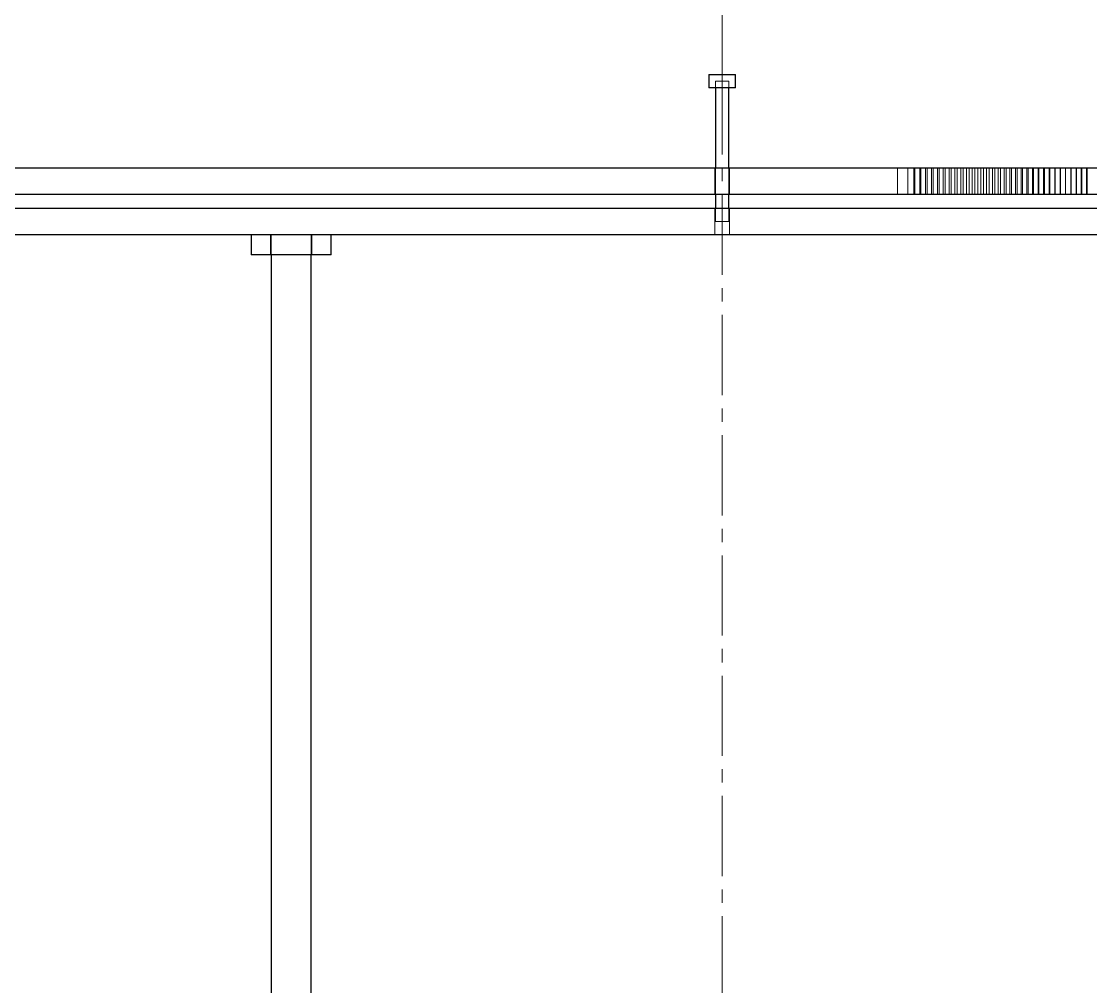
# Model space of a CAD drawing. Header units: millimetres. Extents: x 7 to 631, y -50 to 413.
# Drawn here: x 97.6 to 177.6, y 157.7 to 230 of the extents above; entities that cross this region are included whole.
import ezdxf

# ---------------------------------------------------------------- set-up
doc = ezdxf.new("R2010")
doc.units = ezdxf.units.MM
doc.linetypes.add('CENTER_STD', pattern=[9, 6, -1, 1, -1])
doc.linetypes.add('DASHED_STD', pattern=[3, 2, -1])
for name, color, linetype, lineweight in [('CENTER', 7, 'CENTER_STD', 13), ('HIDDEN', 7, 'DASHED_STD', 13), ('VISIBLE', 7, 'Continuous', 30)]:
    doc.layers.add(name, color=color, linetype=linetype, lineweight=lineweight)

msp = doc.modelspace()

# ---------------------------------------------------------------- linework, layer by layer
at = {"layer": 'CENTER'}
for p, q in [((150, 225), (150, 379)), ((150, -50), (150, 270))]:
    msp.add_line(p, q, dxfattribs=at)
at = {"layer": 'HIDDEN'}
for points in [[(151, 226), (150.97493, 226), (150.90097, 226), (150.78183, 226), (150.62349, 226), (150.433885, 226), (150.22252, 226), (150, 226), (149.77748, 226), (149.566115, 226), (149.37651, 226), (149.21817, 226), (149.09903, 226), (149.02507, 226), (149, 226)], [(149, 225), (149.02507, 225), (149.09903, 225), (149.21817, 225), (149.37651, 225), (149.566115, 225), (149.77748, 225), (150, 225), (150.22252, 225), (150.433885, 225), (150.62349, 225), (150.78183, 225), (150.90097, 225), (150.97493, 225), (151, 225)], [(149.5, 225.5), (149.512535, 225.5), (149.549515, 225.5), (149.609085, 225.5), (149.688255, 225.5), (149.78306, 225.5), (149.88874, 225.5), (150, 225.5), (150.11126, 225.5), (150.21694, 225.5), (150.311745, 225.5), (150.390915, 225.5), (150.450485, 225.5), (150.487465, 225.5), (150.5, 225.5)], [(150.5, 225.5), (150.487465, 225.5), (150.450485, 225.5), (150.390915, 225.5), (150.311745, 225.5), (150.21694, 225.5), (150.11126, 225.5), (150, 225.5), (149.88874, 225.5), (149.78306, 225.5), (149.688255, 225.5), (149.609085, 225.5), (149.549515, 225.5), (149.512535, 225.5), (149.5, 225.5)], [(149.5, 225.5), (149.5, 225)], [(150.5, 225), (150.5, 225.5)], [(219, 219), (217.270025, 219), (212.16685, 219), (203.94637, 219), (193.020795, 219), (179.93798, 219), (165.353945, 219), (150, 219), (134.646055, 219), (120.06202, 219), (106.979205, 219), (96.05363, 219), (87.83315, 219), (82.729975, 219), (81, 219)], [(87, 219), (88.57954, 219), (93.23896, 219), (100.744615, 219), (110.72014, 219), (122.665325, 219), (135.98118, 219), (150, 219), (164.01882, 219), (177.334675, 219), (189.27986, 219), (199.255385, 219), (206.76104, 219), (211.42046, 219), (213, 219)], [(213, 219), (211.42046, 219), (206.76104, 219), (199.255385, 219), (189.27986, 219), (177.334675, 219), (164.01882, 219), (150, 219), (135.98118, 219), (122.665325, 219), (110.72014, 219), (100.744615, 219), (93.23896, 219), (88.57954, 219), (87, 219)], [(149.45, 217), (149.45, 219)], [(149.45, 219), (149.46379, 219), (149.504465, 219), (149.569995, 219), (149.65708, 219), (149.761365, 219), (149.877615, 219), (150, 219), (150.122385, 219), (150.238635, 219), (150.34292, 219), (150.430005, 219), (150.495535, 219), (150.53621, 219), (150.55, 219)], [(150.55, 219), (150.53621, 219), (150.495535, 219), (150.430005, 219), (150.34292, 219), (150.238635, 219), (150.122385, 219), (150, 219), (149.877615, 219), (149.761365, 219), (149.65708, 219), (149.569995, 219), (149.504465, 219), (149.46379, 219), (149.45, 219)], [(149.5, 219), (149.5, 217)], [(150.5, 217), (150.5, 219)], [(150.55, 217), (150.55, 219)], [(164.421395, 219), (164.31493, 219), (164.1987, 219), (164.07566, 219), (163.948925, 219), (163.82171, 219), (163.69725, 219), (163.57869, 219), (163.46905, 219), (163.3711, 219), (163.28733, 219), (163.21986, 219), (163.17041, 219), (163.14023, 219), (163.130085, 219)], [(163.130085, 219), (163.13481, 219), (163.14894, 219), (163.1723, 219), (163.204615, 219), (163.245505, 219), (163.29449, 219), (163.35098, 219), (163.41432, 219), (163.483755, 219), (163.558465, 219), (163.63757, 219), (163.72013, 219), (163.80517, 219), (163.891685, 219)], [(163.130085, 217), (163.130085, 219)], [(163.891685, 219), (163.891685, 217)], [(163.891685, 219), (163.919455, 219), (163.948085, 219), (163.977535, 219), (164.00774, 219), (164.038645, 219), (164.0702, 219), (164.102335, 219), (164.135, 219), (164.16813, 219), (164.201655, 219), (164.235525, 219), (164.26967, 219), (164.304025, 219), (164.33853, 219)], [(164.33853, 219), (164.33853, 217)], [(164.33853, 219), (164.366125, 219), (164.39459, 219), (164.423875, 219), (164.45393, 219), (164.484695, 219), (164.51611, 219), (164.54812, 219), (164.580665, 219), (164.61368, 219), (164.64711, 219), (164.68089, 219), (164.71496, 219), (164.749245, 219), (164.783695, 219)], [(164.421395, 217), (164.421395, 219)], [(164.878695, 219), (164.8504, 219), (164.821185, 219), (164.79111, 219), (164.760235, 219), (164.72862, 219), (164.69633, 219), (164.66342, 219), (164.629965, 219), (164.59602, 219), (164.56166, 219), (164.52695, 219), (164.491955, 219), (164.456745, 219), (164.421395, 219)], [(164.783695, 219), (164.783695, 217)], [(164.783695, 219), (164.81111, 219), (164.83941, 219), (164.868535, 219), (164.898435, 219), (164.92905, 219), (164.96033, 219), (164.99221, 219), (165.024635, 219), (165.057545, 219), (165.09087, 219), (165.12456, 219), (165.158545, 219), (165.192765, 219), (165.227155, 219)], [(164.878695, 217), (164.878695, 219)], [(165.33429, 219), (165.30617, 219), (165.27713, 219), (165.24722, 219), (165.2165, 219), (165.185035, 219), (165.15288, 219), (165.1201, 219), (165.086765, 219), (165.05293, 219), (165.01867, 219), (164.984045, 219), (164.94913, 219), (164.91399, 219), (164.878695, 219)], [(165.227155, 219), (165.227155, 217)], [(165.227155, 219), (165.254395, 219), (165.28252, 219), (165.311485, 219), (165.34123, 219), (165.3717, 219), (165.40284, 219), (165.43459, 219), (165.466895, 219), (165.49969, 219), (165.532915, 219), (165.56651, 219), (165.600415, 219), (165.63456, 219), (165.66889, 219)], [(165.33429, 217), (165.33429, 219)], [(165.78815, 219), (165.760215, 219), (165.731345, 219), (165.7016, 219), (165.67104, 219), (165.63972, 219), (165.607705, 219), (165.57506, 219), (165.541845, 219), (165.508125, 219), (165.473965, 219), (165.439435, 219), (165.4046, 219), (165.369525, 219), (165.33429, 219)], [(165.66889, 219), (165.66889, 217)], [(165.66889, 219), (165.69595, 219), (165.72391, 219), (165.75271, 219), (165.7823, 219), (165.81262, 219), (165.84362, 219), (165.87524, 219), (165.90742, 219), (165.9401, 219), (165.97322, 219), (166.006725, 219), (166.04054, 219), (166.074615, 219), (166.10888, 219)], [(165.78815, 217), (165.78815, 219)], [(166.240265, 219), (166.212505, 219), (166.18381, 219), (166.15423, 219), (166.12383, 219), (166.09266, 219), (166.06079, 219), (166.028275, 219), (165.995185, 219), (165.961575, 219), (165.92752, 219), (165.893085, 219), (165.85833, 219), (165.82333, 219), (165.78815, 219)], [(166.10888, 219), (166.10888, 217)], [(166.10888, 219), (166.135765, 219), (166.16355, 219), (166.192185, 219), (166.221615, 219), (166.25179, 219), (166.282645, 219), (166.31413, 219), (166.346185, 219), (166.378755, 219), (166.41177, 219), (166.445175, 219), (166.47891, 219), (166.512905, 219), (166.547105, 219)], [(166.240265, 217), (166.240265, 219)], [(166.6906, 219), (166.663025, 219), (166.634505, 219), (166.605095, 219), (166.574855, 219), (166.543835, 219), (166.51211, 219), (166.47973, 219), (166.44676, 219), (166.41327, 219), (166.37932, 219), (166.344975, 219), (166.310305, 219), (166.27538, 219), (166.240265, 219)], [(166.547105, 219), (166.547105, 217)], [(166.547105, 219), (166.57381, 219), (166.601425, 219), (166.629895, 219), (166.659165, 219), (166.689185, 219), (166.7199, 219), (166.75125, 219), (166.78318, 219), (166.81563, 219), (166.84854, 219), (166.881845, 219), (166.91549, 219), (166.94941, 219), (166.983545, 219)], [(166.6906, 217), (166.6906, 219)], [(167.13915, 219), (167.111755, 219), (167.08341, 219), (167.05417, 219), (167.024085, 219), (166.993225, 219), (166.96164, 219), (166.929395, 219), (166.896555, 219), (166.86318, 219), (166.82934, 219), (166.79509, 219), (166.76051, 219), (166.725655, 219), (166.6906, 219)], [(166.983545, 219), (166.983545, 217)], [(166.983545, 219), (167.01007, 219), (167.03751, 219), (167.06581, 219), (167.094925, 219), (167.124795, 219), (167.15536, 219), (167.186575, 219), (167.21838, 219), (167.25071, 219), (167.28351, 219), (167.316715, 219), (167.35027, 219), (167.384115, 219), (167.418175, 219)], [(167.13915, 217), (167.13915, 219)], [(167.58588, 219), (167.55867, 219), (167.5305, 219), (167.50143, 219), (167.47151, 219), (167.440805, 219), (167.409365, 219), (167.37726, 219), (167.344545, 219), (167.31129, 219), (167.277555, 219), (167.243405, 219), (167.20891, 219), (167.174135, 219), (167.13915, 219)], [(167.418175, 219), (167.418175, 217)], [(167.418175, 219), (167.44452, 219), (167.471785, 219), (167.49992, 219), (167.52887, 219), (167.558585, 219), (167.58901, 219), (167.620085, 219), (167.65176, 219), (167.68397, 219), (167.71666, 219), (167.749765, 219), (167.78323, 219), (167.81699, 219), (167.85098, 219)], [(167.58588, 217), (167.58588, 219)], [(168.03077, 219), (168.003745, 219), (167.97576, 219), (167.94686, 219), (167.917105, 219), (167.88655, 219), (167.85526, 219), (167.823295, 219), (167.79071, 219), (167.757575, 219), (167.72395, 219), (167.6899, 219), (167.655495, 219), (167.6208, 219), (167.58588, 219)], [(167.85098, 219), (167.85098, 217)], [(167.85098, 219), (167.877145, 219), (167.904235, 219), (167.9322, 219), (167.96099, 219), (167.99055, 219), (168.020825, 219), (168.05176, 219), (168.083305, 219), (168.11539, 219), (168.14797, 219), (168.18097, 219), (168.214345, 219), (168.24802, 219), (168.28194, 219)], [(168.03077, 217), (168.03077, 219)], [(168.47381, 219), (168.44697, 219), (168.41916, 219), (168.39043, 219), (168.36084, 219), (168.330445, 219), (168.299305, 219), (168.26748, 219), (168.235025, 219), (168.20201, 219), (168.1685, 219), (168.134555, 219), (168.10024, 219), (168.065625, 219), (168.03077, 219)], [(168.28194, 219), (168.28194, 217)], [(168.28194, 219), (168.30792, 219), (168.334835, 219), (168.36263, 219), (168.391255, 219), (168.420655, 219), (168.450785, 219), (168.48158, 219), (168.51299, 219), (168.544955, 219), (168.57742, 219), (168.61032, 219), (168.643595, 219), (168.677185, 219), (168.711035, 219)], [(168.47381, 217), (168.47381, 219)], [(168.91497, 219), (168.888315, 219), (168.860685, 219), (168.83213, 219), (168.80271, 219), (168.77247, 219), (168.74148, 219), (168.709795, 219), (168.677475, 219), (168.644585, 219), (168.611185, 219), (168.577345, 219), (168.543125, 219), (168.50859, 219), (168.47381, 219)], [(168.711035, 219), (168.711035, 217)], [(168.711035, 219), (168.73683, 219), (168.763565, 219), (168.791185, 219), (168.819645, 219), (168.848895, 219), (168.87887, 219), (168.909525, 219), (168.9408, 219), (168.972645, 219), (169.00499, 219), (169.03778, 219), (169.07096, 219), (169.10447, 219), (169.13824, 219)], [(168.91497, 217), (168.91497, 219)], [(169.35423, 219), (169.327765, 219), (169.300315, 219), (169.271935, 219), (169.24268, 219), (169.212605, 219), (169.181765, 219), (169.15022, 219), (169.118035, 219), (169.08527, 219), (169.05199, 219), (169.01825, 219), (168.984125, 219), (168.949675, 219), (168.91497, 219)], [(169.13824, 219), (169.13824, 217)], [(169.13824, 219), (169.16385, 219), (169.190405, 219), (169.217855, 219), (169.24615, 219), (169.275235, 219), (169.305065, 219), (169.335575, 219), (169.366715, 219), (169.39843, 219), (169.43066, 219), (169.463345, 219), (169.496425, 219), (169.529845, 219), (169.563535, 219)], [(169.35423, 217), (169.35423, 219)], [(169.791575, 219), (169.765295, 219), (169.73803, 219), (169.709825, 219), (169.68074, 219), (169.650825, 219), (169.620135, 219), (169.58874, 219), (169.55669, 219), (169.52405, 219), (169.490885, 219), (169.457255, 219), (169.423225, 219), (169.38886, 219), (169.35423, 219)], [(169.563535, 219), (169.563535, 217)], [(169.563535, 219), (169.588965, 219), (169.61534, 219), (169.642615, 219), (169.67074, 219), (169.69967, 219), (169.729345, 219), (169.75971, 219), (169.790715, 219), (169.8223, 219), (169.85441, 219), (169.886985, 219), (169.91997, 219), (169.953295, 219), (169.98691, 219)], [(169.791575, 217), (169.791575, 219)], [(170.226975, 219), (170.20089, 219), (170.173805, 219), (170.14578, 219), (170.11686, 219), (170.08711, 219), (170.056575, 219), (170.025325, 219), (169.993415, 219), (169.9609, 219), (169.927855, 219), (169.894335, 219), (169.8604, 219), (169.826125, 219), (169.791575, 219)], [(169.98691, 219), (169.98691, 217)], [(169.98691, 219), (170.01215, 219), (170.038345, 219), (170.065445, 219), (170.093405, 219), (170.12217, 219), (170.15169, 219), (170.18191, 219), (170.21278, 219), (170.244235, 219), (170.276225, 219), (170.30869, 219), (170.34157, 219), (170.374805, 219), (170.408335, 219)], [(170.226975, 217), (170.226975, 219)], [(170.66042, 219), (170.634525, 219), (170.607625, 219), (170.57978, 219), (170.55103, 219), (170.52144, 219), (170.491065, 219), (170.45996, 219), (170.428185, 219), (170.395805, 219), (170.36288, 219), (170.329465, 219), (170.295635, 219), (170.26145, 219), (170.226975, 219)], [(170.408335, 219), (170.408335, 217)], [(170.408335, 219), (170.43339, 219), (170.4594, 219), (170.486325, 219), (170.514115, 219), (170.54272, 219), (170.572085, 219), (170.60216, 219), (170.632885, 219), (170.66421, 219), (170.69608, 219), (170.72843, 219), (170.761205, 219), (170.79435, 219), (170.827795, 219)], [(170.66042, 217), (170.66042, 219)], [(171.091885, 219), (171.06618, 219), (171.03947, 219), (171.0118, 219), (170.983225, 219), (170.9538, 219), (170.92358, 219), (170.892625, 219), (170.86099, 219), (170.82874, 219), (170.795935, 219), (170.762635, 219), (170.72891, 219), (170.694815, 219), (170.66042, 219)], [(170.827795, 219), (170.827795, 217)], [(170.827795, 219), (170.85266, 219), (170.87849, 219), (170.90524, 219), (170.93286, 219), (170.9613, 219), (170.990505, 219), (171.02043, 219), (171.05102, 219), (171.082215, 219), (171.113955, 219), (171.146195, 219), (171.178865, 219), (171.21191, 219), (171.245275, 219)], [(171.091885, 217), (171.091885, 219)], [(171.521355, 219), (171.49584, 219), (171.469315, 219), (171.441825, 219), (171.413425, 219), (171.384165, 219), (171.354105, 219), (171.3233, 219), (171.291805, 219), (171.25969, 219), (171.227005, 219), (171.19382, 219), (171.160195, 219), (171.126195, 219), (171.091885, 219)], [(171.245275, 219), (171.245275, 217)], [(171.245275, 219), (171.26995, 219), (171.295595, 219), (171.322165, 219), (171.349615, 219), (171.37789, 219), (171.40694, 219), (171.436715, 219), (171.46716, 219), (171.49822, 219), (171.52984, 219), (171.56196, 219), (171.594525, 219), (171.627475, 219), (171.66075, 219)], [(171.521355, 217), (171.521355, 219)], [(171.9488, 219), (171.92348, 219), (171.897145, 219), (171.869835, 219), (171.841605, 219), (171.812515, 219), (171.782615, 219), (171.75196, 219), (171.72061, 219), (171.68863, 219), (171.65607, 219), (171.623005, 219), (171.589485, 219), (171.55558, 219), (171.521355, 219)], [(171.66075, 219), (171.66075, 217)], [(171.66075, 219), (171.685235, 219), (171.710695, 219), (171.737085, 219), (171.76436, 219), (171.79247, 219), (171.821365, 219), (171.850985, 219), (171.88129, 219), (171.91221, 219), (171.943705, 219), (171.975705, 219), (172.008165, 219), (172.041015, 219), (172.0742, 219)], [(171.9488, 217), (171.9488, 219)], [(172.37421, 219), (172.349085, 219), (172.322935, 219), (172.29581, 219), (172.267755, 219), (172.238835, 219), (172.209095, 219), (172.178595, 219), (172.14739, 219), (172.11554, 219), (172.08311, 219), (172.05016, 219), (172.01675, 219), (171.98294, 219), (171.9488, 219)], [(172.0742, 219), (172.0742, 217)], [(172.0742, 219), (172.098495, 219), (172.12377, 219), (172.14998, 219), (172.177085, 219), (172.205025, 219), (172.233755, 219), (172.26323, 219), (172.293385, 219), (172.324175, 219), (172.355535, 219), (172.38742, 219), (172.419765, 219), (172.452515, 219), (172.48561, 219)], [(172.37421, 217), (172.37421, 219)], [(172.79756, 219), (172.77263, 219), (172.74667, 219), (172.71973, 219), (172.691855, 219), (172.6631, 219), (172.63352, 219), (172.603175, 219), (172.57212, 219), (172.54041, 219), (172.508105, 219), (172.475275, 219), (172.44197, 219), (172.40826, 219), (172.37421, 219)], [(172.48561, 219), (172.48561, 217)], [(172.48561, 219), (172.509715, 219), (172.534805, 219), (172.560835, 219), (172.58776, 219), (172.615535, 219), (172.644105, 219), (172.67342, 219), (172.70343, 219), (172.73408, 219), (172.765315, 219), (172.79708, 219), (172.829315, 219), (172.86196, 219), (172.894965, 219)], [(172.79756, 217), (172.79756, 219)], [(173.218835, 219), (173.194105, 219), (173.168335, 219), (173.141575, 219), (173.113875, 219), (173.085295, 219), (173.05588, 219), (173.02569, 219), (172.99478, 219), (172.96321, 219), (172.931035, 219), (172.898325, 219), (172.86513, 219), (172.831525, 219), (172.79756, 219)], [(172.894965, 219), (172.894965, 217)], [(172.894965, 219), (172.918875, 219), (172.943775, 219), (172.969625, 219), (172.996375, 219), (173.02398, 219), (173.05239, 219), (173.08155, 219), (173.11141, 219), (173.14192, 219), (173.173025, 219), (173.204665, 219), (173.236785, 219), (173.26933, 219), (173.30224, 219)], [(173.218835, 217), (173.218835, 219)], [(173.638015, 219), (173.61348, 219), (173.5879, 219), (173.561325, 219), (173.53381, 219), (173.5054, 219), (173.47615, 219), (173.446115, 219), (173.415355, 219), (173.383925, 219), (173.35188, 219), (173.31929, 219), (173.28621, 219), (173.252705, 219), (173.218835, 219)], [(173.30224, 219), (173.30224, 217)], [(173.30224, 219), (173.325955, 219), (173.35067, 219), (173.376335, 219), (173.40291, 219), (173.43034, 219), (173.458585, 219), (173.48759, 219), (173.517305, 219), (173.547675, 219), (173.578645, 219), (173.61016, 219), (173.642165, 219), (173.674605, 219), (173.707415, 219)], [(173.638015, 217), (173.638015, 219)], [(174.05508, 219), (174.03074, 219), (174.005355, 219), (173.978965, 219), (173.95163, 219), (173.92339, 219), (173.89431, 219), (173.86443, 219), (173.83382, 219), (173.802535, 219), (173.770625, 219), (173.738155, 219), (173.70519, 219), (173.67179, 219), (173.638015, 219)], [(173.707415, 219), (173.707415, 217)], [(173.707415, 219), (173.73094, 219), (173.755465, 219), (173.780945, 219), (173.80734, 219), (173.834605, 219), (173.862685, 219), (173.89153, 219), (173.921095, 219), (173.95132, 219), (173.982155, 219), (174.013545, 219), (174.045435, 219), (174.077765, 219), (174.11048, 219)], [(174.05508, 217), (174.05508, 219)], [(174.47001, 219), (174.44587, 219), (174.420675, 219), (174.394475, 219), (174.36732, 219), (174.339255, 219), (174.31034, 219), (174.280625, 219), (174.250165, 219), (174.21902, 219), (174.187245, 219), (174.154905, 219), (174.122055, 219), (174.08876, 219), (174.05508, 219)], [(174.11048, 219), (174.11048, 217)], [(174.11048, 219), (174.13381, 219), (174.15814, 219), (174.18344, 219), (174.209655, 219), (174.236745, 219), (174.26466, 219), (174.29335, 219), (174.32276, 219), (174.35284, 219), (174.383545, 219), (174.414805, 219), (174.446575, 219), (174.4788, 219), (174.511415, 219)], [(174.47001, 217), (174.47001, 219)], [(174.882785, 219), (174.858845, 219), (174.833845, 219), (174.807835, 219), (174.78086, 219), (174.752975, 219), (174.724225, 219), (174.69467, 219), (174.664365, 219), (174.633365, 219), (174.601725, 219), (174.56951, 219), (174.53678, 219), (174.50359, 219), (174.47001, 219)], [(174.511415, 219), (174.511415, 217)], [(174.511415, 219), (174.534545, 219), (174.55869, 219), (174.5838, 219), (174.609835, 219), (174.63675, 219), (174.6645, 219), (174.693025, 219), (174.722285, 219), (174.752225, 219), (174.782785, 219), (174.81392, 219), (174.84557, 219), (174.877685, 219), (174.910195, 219)], [(174.882785, 217), (174.882785, 219)], [(175.293395, 219), (175.269655, 219), (175.24485, 219), (175.219025, 219), (175.192235, 219), (175.164525, 219), (175.135945, 219), (175.106555, 219), (175.076405, 219), (175.04555, 219), (175.01405, 219), (174.98196, 219), (174.94935, 219), (174.91627, 219), (174.882785, 219)], [(174.910195, 219), (174.910195, 217)], [(174.910195, 219), (174.93313, 219), (174.95708, 219), (174.98201, 219), (175.007865, 219), (175.034605, 219), (175.06218, 219), (175.09055, 219), (175.119655, 219), (175.149445, 219), (175.17987, 219), (175.210875, 219), (175.242405, 219), (175.2744, 219), (175.306815, 219)], [(175.293395, 217), (175.293395, 219)], [(175.70181, 219), (175.678275, 219), (175.653665, 219), (175.628035, 219), (175.601425, 219), (175.573895, 219), (175.545485, 219), (175.516255, 219), (175.48626, 219), (175.455555, 219), (175.42419, 219), (175.392235, 219), (175.359745, 219), (175.326775, 219), (175.293395, 219)], [(175.306815, 219), (175.306815, 217)], [(175.306815, 219), (175.32955, 219), (175.35331, 219), (175.378045, 219), (175.40372, 219), (175.430285, 219), (175.45769, 219), (175.485895, 219), (175.514845, 219), (175.54449, 219), (175.57477, 219), (175.605645, 219), (175.63705, 219), (175.668935, 219), (175.701245, 219)], [(175.701245, 219), (175.701245, 217)], [(175.701245, 219), (175.72378, 219), (175.747345, 219), (175.771895, 219), (175.797385, 219), (175.823775, 219), (175.85101, 219), (175.87905, 219), (175.907845, 219), (175.937335, 219), (175.96748, 219), (175.99822, 219), (176.0295, 219), (176.06127, 219), (176.09347, 219)], [(175.70181, 217), (175.70181, 219)], [(176.108025, 219), (176.084685, 219), (176.060275, 219), (176.034835, 219), (176.00841, 219), (175.981055, 219), (175.95282, 219), (175.92376, 219), (175.89392, 219), (175.86336, 219), (175.83214, 219), (175.800315, 219), (175.767945, 219), (175.73509, 219), (175.70181, 219)], [(176.09347, 219), (176.09347, 217)], [(176.09347, 219), (176.11581, 219), (176.13918, 219), (176.16354, 219), (176.18885, 219), (176.21506, 219), (176.242125, 219), (176.27, 219), (176.29863, 219), (176.327975, 219), (176.357975, 219), (176.38858, 219), (176.419735, 219), (176.45139, 219), (176.48348, 219)], [(176.108025, 217), (176.108025, 219)], [(176.51201, 219), (176.488875, 219), (176.46466, 219), (176.43941, 219), (176.413175, 219), (176.386, 219), (176.35794, 219), (176.32904, 219), (176.29936, 219), (176.268955, 219), (176.237875, 219), (176.206185, 219), (176.173935, 219), (176.141195, 219), (176.108025, 219)], [(176.48348, 219), (176.48348, 217)], [(176.48348, 219), (176.50562, 219), (176.528795, 219), (176.552965, 219), (176.57809, 219), (176.60412, 219), (176.63101, 219), (176.65872, 219), (176.687195, 219), (176.716385, 219), (176.74624, 219), (176.77671, 219), (176.80774, 219), (176.83927, 219), (176.871255, 219)], [(176.51201, 217), (176.51201, 219)], [(176.91375, 219), (176.89082, 219), (176.866805, 219), (176.84175, 219), (176.8157, 219), (176.788705, 219), (176.76082, 219), (176.73209, 219), (176.70257, 219), (176.67231, 219), (176.641375, 219), (176.60982, 219), (176.5777, 219), (176.545075, 219), (176.51201, 219)], [(176.871255, 219), (176.871255, 217)], [(176.871255, 219), (176.893195, 219), (176.916175, 219), (176.94015, 219), (176.96509, 219), (176.99094, 219), (177.017655, 219), (177.045195, 219), (177.07351, 219), (177.10255, 219), (177.13226, 219), (177.16259, 219), (177.19349, 219), (177.2249, 219), (177.256775, 219)], [(176.91375, 217), (176.91375, 219)], [(177.31323, 219), (177.290505, 219), (177.26669, 219), (177.241825, 219), (177.215965, 219), (177.189155, 219), (177.161445, 219), (177.13288, 219), (177.10352, 219), (177.07342, 219), (177.04263, 219), (177.01121, 219), (176.979215, 219), (176.94671, 219), (176.91375, 219)], [(177.256775, 219), (177.256775, 217)], [(177.256775, 219), (177.27851, 219), (177.301295, 219), (177.32508, 219), (177.34983, 219), (177.3755, 219), (177.402045, 219), (177.429415, 219), (177.457565, 219), (177.48645, 219), (177.516015, 219), (177.546205, 219), (177.576975, 219), (177.608265, 219), (177.640025, 219)], [(177.31323, 217), (177.31323, 219)], [(177.710435, 219), (177.68791, 219), (177.664295, 219), (177.63963, 219), (177.61396, 219), (177.58733, 219), (177.559795, 219), (177.531405, 219), (177.502205, 219), (177.47226, 219), (177.441615, 219), (177.41033, 219), (177.37847, 219), (177.34608, 219), (177.31323, 219)], [(81, 217), (82.729975, 217), (87.83315, 217), (96.05363, 217), (106.979205, 217), (120.06202, 217), (134.646055, 217), (150, 217), (165.353945, 217), (179.93798, 217), (193.020795, 217), (203.94637, 217), (212.16685, 217), (217.270025, 217), (219, 217)], [(87, 217), (88.57954, 217), (93.23896, 217), (100.744615, 217), (110.72014, 217), (122.665325, 217), (135.98118, 217), (150, 217), (164.01882, 217), (177.334675, 217), (189.27986, 217), (199.255385, 217), (206.76104, 217), (211.42046, 217), (213, 217)], [(213, 217), (211.42046, 217), (206.76104, 217), (199.255385, 217), (189.27986, 217), (177.334675, 217), (164.01882, 217), (150, 217), (135.98118, 217), (122.665325, 217), (110.72014, 217), (100.744615, 217), (93.23896, 217), (88.57954, 217), (87, 217)], [(149.45, 217), (149.46379, 217), (149.504465, 217), (149.569995, 217), (149.65708, 217), (149.761365, 217), (149.877615, 217), (150, 217), (150.122385, 217), (150.238635, 217), (150.34292, 217), (150.430005, 217), (150.495535, 217), (150.53621, 217), (150.55, 217)], [(150.55, 217), (150.53621, 217), (150.495535, 217), (150.430005, 217), (150.34292, 217), (150.238635, 217), (150.122385, 217), (150, 217), (149.877615, 217), (149.761365, 217), (149.65708, 217), (149.569995, 217), (149.504465, 217), (149.46379, 217), (149.45, 217)], [(163.891685, 217), (163.80517, 217), (163.72013, 217), (163.63757, 217), (163.558465, 217), (163.483755, 217), (163.41432, 217), (163.35098, 217), (163.29449, 217), (163.245505, 217), (163.204615, 217), (163.1723, 217), (163.14894, 217), (163.13481, 217), (163.130085, 217)], [(163.130085, 217), (163.14023, 217), (163.17041, 217), (163.21986, 217), (163.28733, 217), (163.3711, 217), (163.46905, 217), (163.57869, 217), (163.69725, 217), (163.82171, 217), (163.948925, 217), (164.07566, 217), (164.1987, 217), (164.31493, 217), (164.421395, 217)], [(164.33853, 217), (164.304025, 217), (164.26967, 217), (164.235525, 217), (164.201655, 217), (164.16813, 217), (164.135, 217), (164.102335, 217), (164.0702, 217), (164.038645, 217), (164.00774, 217), (163.977535, 217), (163.948085, 217), (163.919455, 217), (163.891685, 217)], [(164.783695, 217), (164.749245, 217), (164.71496, 217), (164.68089, 217), (164.64711, 217), (164.61368, 217), (164.580665, 217), (164.54812, 217), (164.51611, 217), (164.484695, 217), (164.45393, 217), (164.423875, 217), (164.39459, 217), (164.366125, 217), (164.33853, 217)], [(164.421395, 217), (164.456745, 217), (164.491955, 217), (164.52695, 217), (164.56166, 217), (164.59602, 217), (164.629965, 217), (164.66342, 217), (164.69633, 217), (164.72862, 217), (164.760235, 217), (164.79111, 217), (164.821185, 217), (164.8504, 217), (164.878695, 217)], [(165.227155, 217), (165.192765, 217), (165.158545, 217), (165.12456, 217), (165.09087, 217), (165.057545, 217), (165.024635, 217), (164.99221, 217), (164.96033, 217), (164.92905, 217), (164.898435, 217), (164.868535, 217), (164.83941, 217), (164.81111, 217), (164.783695, 217)], [(164.878695, 217), (164.91399, 217), (164.94913, 217), (164.984045, 217), (165.01867, 217), (165.05293, 217), (165.086765, 217), (165.1201, 217), (165.15288, 217), (165.185035, 217), (165.2165, 217), (165.24722, 217), (165.27713, 217), (165.30617, 217), (165.33429, 217)], [(165.66889, 217), (165.63456, 217), (165.600415, 217), (165.56651, 217), (165.532915, 217), (165.49969, 217), (165.466895, 217), (165.43459, 217), (165.40284, 217), (165.3717, 217), (165.34123, 217), (165.311485, 217), (165.28252, 217), (165.254395, 217), (165.227155, 217)], [(165.33429, 217), (165.369525, 217), (165.4046, 217), (165.439435, 217), (165.473965, 217), (165.508125, 217), (165.541845, 217), (165.57506, 217), (165.607705, 217), (165.63972, 217), (165.67104, 217), (165.7016, 217), (165.731345, 217), (165.760215, 217), (165.78815, 217)], [(166.10888, 217), (166.074615, 217), (166.04054, 217), (166.006725, 217), (165.97322, 217), (165.9401, 217), (165.90742, 217), (165.87524, 217), (165.84362, 217), (165.81262, 217), (165.7823, 217), (165.75271, 217), (165.72391, 217), (165.69595, 217), (165.66889, 217)], [(165.78815, 217), (165.82333, 217), (165.85833, 217), (165.893085, 217), (165.92752, 217), (165.961575, 217), (165.995185, 217), (166.028275, 217), (166.06079, 217), (166.09266, 217), (166.12383, 217), (166.15423, 217), (166.18381, 217), (166.212505, 217), (166.240265, 217)], [(166.547105, 217), (166.512905, 217), (166.47891, 217), (166.445175, 217), (166.41177, 217), (166.378755, 217), (166.346185, 217), (166.31413, 217), (166.282645, 217), (166.25179, 217), (166.221615, 217), (166.192185, 217), (166.16355, 217), (166.135765, 217), (166.10888, 217)], [(166.240265, 217), (166.27538, 217), (166.310305, 217), (166.344975, 217), (166.37932, 217), (166.41327, 217), (166.44676, 217), (166.47973, 217), (166.51211, 217), (166.543835, 217), (166.574855, 217), (166.605095, 217), (166.634505, 217), (166.663025, 217), (166.6906, 217)], [(166.983545, 217), (166.94941, 217), (166.91549, 217), (166.881845, 217), (166.84854, 217), (166.81563, 217), (166.78318, 217), (166.75125, 217), (166.7199, 217), (166.689185, 217), (166.659165, 217), (166.629895, 217), (166.601425, 217), (166.57381, 217), (166.547105, 217)], [(166.6906, 217), (166.725655, 217), (166.76051, 217), (166.79509, 217), (166.82934, 217), (166.86318, 217), (166.896555, 217), (166.929395, 217), (166.96164, 217), (166.993225, 217), (167.024085, 217), (167.05417, 217), (167.08341, 217), (167.111755, 217), (167.13915, 217)], [(167.418175, 217), (167.384115, 217), (167.35027, 217), (167.316715, 217), (167.28351, 217), (167.25071, 217), (167.21838, 217), (167.186575, 217), (167.15536, 217), (167.124795, 217), (167.094925, 217), (167.06581, 217), (167.03751, 217), (167.01007, 217), (166.983545, 217)], [(167.13915, 217), (167.174135, 217), (167.20891, 217), (167.243405, 217), (167.277555, 217), (167.31129, 217), (167.344545, 217), (167.37726, 217), (167.409365, 217), (167.440805, 217), (167.47151, 217), (167.50143, 217), (167.5305, 217), (167.55867, 217), (167.58588, 217)], [(167.85098, 217), (167.81699, 217), (167.78323, 217), (167.749765, 217), (167.71666, 217), (167.68397, 217), (167.65176, 217), (167.620085, 217), (167.58901, 217), (167.558585, 217), (167.52887, 217), (167.49992, 217), (167.471785, 217), (167.44452, 217), (167.418175, 217)], [(167.58588, 217), (167.6208, 217), (167.655495, 217), (167.6899, 217), (167.72395, 217), (167.757575, 217), (167.79071, 217), (167.823295, 217), (167.85526, 217), (167.88655, 217), (167.917105, 217), (167.94686, 217), (167.97576, 217), (168.003745, 217), (168.03077, 217)], [(168.28194, 217), (168.24802, 217), (168.214345, 217), (168.18097, 217), (168.14797, 217), (168.11539, 217), (168.083305, 217), (168.05176, 217), (168.020825, 217), (167.99055, 217), (167.96099, 217), (167.9322, 217), (167.904235, 217), (167.877145, 217), (167.85098, 217)], [(168.03077, 217), (168.065625, 217), (168.10024, 217), (168.134555, 217), (168.1685, 217), (168.20201, 217), (168.235025, 217), (168.26748, 217), (168.299305, 217), (168.330445, 217), (168.36084, 217), (168.39043, 217), (168.41916, 217), (168.44697, 217), (168.47381, 217)], [(168.711035, 217), (168.677185, 217), (168.643595, 217), (168.61032, 217), (168.57742, 217), (168.544955, 217), (168.51299, 217), (168.48158, 217), (168.450785, 217), (168.420655, 217), (168.391255, 217), (168.36263, 217), (168.334835, 217), (168.30792, 217), (168.28194, 217)], [(168.47381, 217), (168.50859, 217), (168.543125, 217), (168.577345, 217), (168.611185, 217), (168.644585, 217), (168.677475, 217), (168.709795, 217), (168.74148, 217), (168.77247, 217), (168.80271, 217), (168.83213, 217), (168.860685, 217), (168.888315, 217), (168.91497, 217)], [(169.13824, 217), (169.10447, 217), (169.07096, 217), (169.03778, 217), (169.00499, 217), (168.972645, 217), (168.9408, 217), (168.909525, 217), (168.87887, 217), (168.848895, 217), (168.819645, 217), (168.791185, 217), (168.763565, 217), (168.73683, 217), (168.711035, 217)], [(168.91497, 217), (168.949675, 217), (168.984125, 217), (169.01825, 217), (169.05199, 217), (169.08527, 217), (169.118035, 217), (169.15022, 217), (169.181765, 217), (169.212605, 217), (169.24268, 217), (169.271935, 217), (169.300315, 217), (169.327765, 217), (169.35423, 217)], [(169.563535, 217), (169.529845, 217), (169.496425, 217), (169.463345, 217), (169.43066, 217), (169.39843, 217), (169.366715, 217), (169.335575, 217), (169.305065, 217), (169.275235, 217), (169.24615, 217), (169.217855, 217), (169.190405, 217), (169.16385, 217), (169.13824, 217)], [(169.35423, 217), (169.38886, 217), (169.423225, 217), (169.457255, 217), (169.490885, 217), (169.52405, 217), (169.55669, 217), (169.58874, 217), (169.620135, 217), (169.650825, 217), (169.68074, 217), (169.709825, 217), (169.73803, 217), (169.765295, 217), (169.791575, 217)], [(169.98691, 217), (169.953295, 217), (169.91997, 217), (169.886985, 217), (169.85441, 217), (169.8223, 217), (169.790715, 217), (169.75971, 217), (169.729345, 217), (169.69967, 217), (169.67074, 217), (169.642615, 217), (169.61534, 217), (169.588965, 217), (169.563535, 217)], [(169.791575, 217), (169.826125, 217), (169.8604, 217), (169.894335, 217), (169.927855, 217), (169.9609, 217), (169.993415, 217), (170.025325, 217), (170.056575, 217), (170.08711, 217), (170.11686, 217), (170.14578, 217), (170.173805, 217), (170.20089, 217), (170.226975, 217)], [(170.408335, 217), (170.374805, 217), (170.34157, 217), (170.30869, 217), (170.276225, 217), (170.244235, 217), (170.21278, 217), (170.18191, 217), (170.15169, 217), (170.12217, 217), (170.093405, 217), (170.065445, 217), (170.038345, 217), (170.01215, 217), (169.98691, 217)], [(170.226975, 217), (170.26145, 217), (170.295635, 217), (170.329465, 217), (170.36288, 217), (170.395805, 217), (170.428185, 217), (170.45996, 217), (170.491065, 217), (170.52144, 217), (170.55103, 217), (170.57978, 217), (170.607625, 217), (170.634525, 217), (170.66042, 217)], [(170.827795, 217), (170.79435, 217), (170.761205, 217), (170.72843, 217), (170.69608, 217), (170.66421, 217), (170.632885, 217), (170.60216, 217), (170.572085, 217), (170.54272, 217), (170.514115, 217), (170.486325, 217), (170.4594, 217), (170.43339, 217), (170.408335, 217)], [(170.66042, 217), (170.694815, 217), (170.72891, 217), (170.762635, 217), (170.795935, 217), (170.82874, 217), (170.86099, 217), (170.892625, 217), (170.92358, 217), (170.9538, 217), (170.983225, 217), (171.0118, 217), (171.03947, 217), (171.06618, 217), (171.091885, 217)], [(171.245275, 217), (171.21191, 217), (171.178865, 217), (171.146195, 217), (171.113955, 217), (171.082215, 217), (171.05102, 217), (171.02043, 217), (170.990505, 217), (170.9613, 217), (170.93286, 217), (170.90524, 217), (170.87849, 217), (170.85266, 217), (170.827795, 217)], [(171.091885, 217), (171.126195, 217), (171.160195, 217), (171.19382, 217), (171.227005, 217), (171.25969, 217), (171.291805, 217), (171.3233, 217), (171.354105, 217), (171.384165, 217), (171.413425, 217), (171.441825, 217), (171.469315, 217), (171.49584, 217), (171.521355, 217)], [(171.66075, 217), (171.627475, 217), (171.594525, 217), (171.56196, 217), (171.52984, 217), (171.49822, 217), (171.46716, 217), (171.436715, 217), (171.40694, 217), (171.37789, 217), (171.349615, 217), (171.322165, 217), (171.295595, 217), (171.26995, 217), (171.245275, 217)], [(171.521355, 217), (171.55558, 217), (171.589485, 217), (171.623005, 217), (171.65607, 217), (171.68863, 217), (171.72061, 217), (171.75196, 217), (171.782615, 217), (171.812515, 217), (171.841605, 217), (171.869835, 217), (171.897145, 217), (171.92348, 217), (171.9488, 217)], [(172.0742, 217), (172.041015, 217), (172.008165, 217), (171.975705, 217), (171.943705, 217), (171.91221, 217), (171.88129, 217), (171.850985, 217), (171.821365, 217), (171.79247, 217), (171.76436, 217), (171.737085, 217), (171.710695, 217), (171.685235, 217), (171.66075, 217)], [(171.9488, 217), (171.98294, 217), (172.01675, 217), (172.05016, 217), (172.08311, 217), (172.11554, 217), (172.14739, 217), (172.178595, 217), (172.209095, 217), (172.238835, 217), (172.267755, 217), (172.29581, 217), (172.322935, 217), (172.349085, 217), (172.37421, 217)], [(172.48561, 217), (172.452515, 217), (172.419765, 217), (172.38742, 217), (172.355535, 217), (172.324175, 217), (172.293385, 217), (172.26323, 217), (172.233755, 217), (172.205025, 217), (172.177085, 217), (172.14998, 217), (172.12377, 217), (172.098495, 217), (172.0742, 217)], [(172.37421, 217), (172.40826, 217), (172.44197, 217), (172.475275, 217), (172.508105, 217), (172.54041, 217), (172.57212, 217), (172.603175, 217), (172.63352, 217), (172.6631, 217), (172.691855, 217), (172.71973, 217), (172.74667, 217), (172.77263, 217), (172.79756, 217)], [(172.894965, 217), (172.86196, 217), (172.829315, 217), (172.79708, 217), (172.765315, 217), (172.73408, 217), (172.70343, 217), (172.67342, 217), (172.644105, 217), (172.615535, 217), (172.58776, 217), (172.560835, 217), (172.534805, 217), (172.509715, 217), (172.48561, 217)], [(172.79756, 217), (172.831525, 217), (172.86513, 217), (172.898325, 217), (172.931035, 217), (172.96321, 217), (172.99478, 217), (173.02569, 217), (173.05588, 217), (173.085295, 217), (173.113875, 217), (173.141575, 217), (173.168335, 217), (173.194105, 217), (173.218835, 217)], [(173.30224, 217), (173.26933, 217), (173.236785, 217), (173.204665, 217), (173.173025, 217), (173.14192, 217), (173.11141, 217), (173.08155, 217), (173.05239, 217), (173.02398, 217), (172.996375, 217), (172.969625, 217), (172.943775, 217), (172.918875, 217), (172.894965, 217)], [(173.218835, 217), (173.252705, 217), (173.28621, 217), (173.31929, 217), (173.35188, 217), (173.383925, 217), (173.415355, 217), (173.446115, 217), (173.47615, 217), (173.5054, 217), (173.53381, 217), (173.561325, 217), (173.5879, 217), (173.61348, 217), (173.638015, 217)], [(173.707415, 217), (173.674605, 217), (173.642165, 217), (173.61016, 217), (173.578645, 217), (173.547675, 217), (173.517305, 217), (173.48759, 217), (173.458585, 217), (173.43034, 217), (173.40291, 217), (173.376335, 217), (173.35067, 217), (173.325955, 217), (173.30224, 217)], [(173.638015, 217), (173.67179, 217), (173.70519, 217), (173.738155, 217), (173.770625, 217), (173.802535, 217), (173.83382, 217), (173.86443, 217), (173.89431, 217), (173.92339, 217), (173.95163, 217), (173.978965, 217), (174.005355, 217), (174.03074, 217), (174.05508, 217)], [(174.11048, 217), (174.077765, 217), (174.045435, 217), (174.013545, 217), (173.982155, 217), (173.95132, 217), (173.921095, 217), (173.89153, 217), (173.862685, 217), (173.834605, 217), (173.80734, 217), (173.780945, 217), (173.755465, 217), (173.73094, 217), (173.707415, 217)], [(174.05508, 217), (174.08876, 217), (174.122055, 217), (174.154905, 217), (174.187245, 217), (174.21902, 217), (174.250165, 217), (174.280625, 217), (174.31034, 217), (174.339255, 217), (174.36732, 217), (174.394475, 217), (174.420675, 217), (174.44587, 217), (174.47001, 217)], [(174.511415, 217), (174.4788, 217), (174.446575, 217), (174.414805, 217), (174.383545, 217), (174.35284, 217), (174.32276, 217), (174.29335, 217), (174.26466, 217), (174.236745, 217), (174.209655, 217), (174.18344, 217), (174.15814, 217), (174.13381, 217), (174.11048, 217)], [(174.47001, 217), (174.50359, 217), (174.53678, 217), (174.56951, 217), (174.601725, 217), (174.633365, 217), (174.664365, 217), (174.69467, 217), (174.724225, 217), (174.752975, 217), (174.78086, 217), (174.807835, 217), (174.833845, 217), (174.858845, 217), (174.882785, 217)], [(174.910195, 217), (174.877685, 217), (174.84557, 217), (174.81392, 217), (174.782785, 217), (174.752225, 217), (174.722285, 217), (174.693025, 217), (174.6645, 217), (174.63675, 217), (174.609835, 217), (174.5838, 217), (174.55869, 217), (174.534545, 217), (174.511415, 217)], [(174.882785, 217), (174.91627, 217), (174.94935, 217), (174.98196, 217), (175.01405, 217), (175.04555, 217), (175.076405, 217), (175.106555, 217), (175.135945, 217), (175.164525, 217), (175.192235, 217), (175.219025, 217), (175.24485, 217), (175.269655, 217), (175.293395, 217)], [(175.306815, 217), (175.2744, 217), (175.242405, 217), (175.210875, 217), (175.17987, 217), (175.149445, 217), (175.119655, 217), (175.09055, 217), (175.06218, 217), (175.034605, 217), (175.007865, 217), (174.98201, 217), (174.95708, 217), (174.93313, 217), (174.910195, 217)], [(175.293395, 217), (175.326775, 217), (175.359745, 217), (175.392235, 217), (175.42419, 217), (175.455555, 217), (175.48626, 217), (175.516255, 217), (175.545485, 217), (175.573895, 217), (175.601425, 217), (175.628035, 217), (175.653665, 217), (175.678275, 217), (175.70181, 217)], [(175.701245, 217), (175.668935, 217), (175.63705, 217), (175.605645, 217), (175.57477, 217), (175.54449, 217), (175.514845, 217), (175.485895, 217), (175.45769, 217), (175.430285, 217), (175.40372, 217), (175.378045, 217), (175.35331, 217), (175.32955, 217), (175.306815, 217)], [(176.09347, 217), (176.06127, 217), (176.0295, 217), (175.99822, 217), (175.96748, 217), (175.937335, 217), (175.907845, 217), (175.87905, 217), (175.85101, 217), (175.823775, 217), (175.797385, 217), (175.771895, 217), (175.747345, 217), (175.72378, 217), (175.701245, 217)], [(175.70181, 217), (175.73509, 217), (175.767945, 217), (175.800315, 217), (175.83214, 217), (175.86336, 217), (175.89392, 217), (175.92376, 217), (175.95282, 217), (175.981055, 217), (176.00841, 217), (176.034835, 217), (176.060275, 217), (176.084685, 217), (176.108025, 217)], [(176.48348, 217), (176.45139, 217), (176.419735, 217), (176.38858, 217), (176.357975, 217), (176.327975, 217), (176.29863, 217), (176.27, 217), (176.242125, 217), (176.21506, 217), (176.18885, 217), (176.16354, 217), (176.13918, 217), (176.11581, 217), (176.09347, 217)], [(176.108025, 217), (176.141195, 217), (176.173935, 217), (176.206185, 217), (176.237875, 217), (176.268955, 217), (176.29936, 217), (176.32904, 217), (176.35794, 217), (176.386, 217), (176.413175, 217), (176.43941, 217), (176.46466, 217), (176.488875, 217), (176.51201, 217)], [(176.871255, 217), (176.83927, 217), (176.80774, 217), (176.77671, 217), (176.74624, 217), (176.716385, 217), (176.687195, 217), (176.65872, 217), (176.63101, 217), (176.60412, 217), (176.57809, 217), (176.552965, 217), (176.528795, 217), (176.50562, 217), (176.48348, 217)], [(176.51201, 217), (176.545075, 217), (176.5777, 217), (176.60982, 217), (176.641375, 217), (176.67231, 217), (176.70257, 217), (176.73209, 217), (176.76082, 217), (176.788705, 217), (176.8157, 217), (176.84175, 217), (176.866805, 217), (176.89082, 217), (176.91375, 217)], [(177.256775, 217), (177.2249, 217), (177.19349, 217), (177.16259, 217), (177.13226, 217), (177.10255, 217), (177.07351, 217), (177.045195, 217), (177.017655, 217), (176.99094, 217), (176.96509, 217), (176.94015, 217), (176.916175, 217), (176.893195, 217), (176.871255, 217)], [(176.91375, 217), (176.94671, 217), (176.979215, 217), (177.01121, 217), (177.04263, 217), (177.07342, 217), (177.10352, 217), (177.13288, 217), (177.161445, 217), (177.189155, 217), (177.215965, 217), (177.241825, 217), (177.26669, 217), (177.290505, 217), (177.31323, 217)], [(177.640025, 217), (177.608265, 217), (177.576975, 217), (177.546205, 217), (177.516015, 217), (177.48645, 217), (177.457565, 217), (177.429415, 217), (177.402045, 217), (177.3755, 217), (177.34983, 217), (177.32508, 217), (177.301295, 217), (177.27851, 217), (177.256775, 217)], [(177.31323, 217), (177.34608, 217), (177.37847, 217), (177.41033, 217), (177.441615, 217), (177.47226, 217), (177.502205, 217), (177.531405, 217), (177.559795, 217), (177.58733, 217), (177.61396, 217), (177.63963, 217), (177.664295, 217), (177.68791, 217), (177.710435, 217)], [(181.702145, 216), (172.554415, 216), (162.953025, 216), (153.0911, 216), (143.167, 216), (133.380335, 216), (123.92796, 216), (115, 216), (106.77603, 216), (99.42146, 216), (93.084235, 216), (87.891805, 216), (83.948625, 216), (81.334, 216), (80.10052, 216)], [(87, 216), (88.57954, 216), (93.23896, 216), (100.744615, 216), (110.72014, 216), (122.665325, 216), (135.98118, 216), (150, 216), (164.01882, 216), (177.334675, 216), (189.27986, 216), (199.255385, 216), (206.76104, 216), (211.42046, 216), (213, 216)], [(213, 216), (211.42046, 216), (206.76104, 216), (199.255385, 216), (189.27986, 216), (177.334675, 216), (164.01882, 216), (150, 216), (135.98118, 216), (122.665325, 216), (110.72014, 216), (100.744615, 216), (93.23896, 216), (88.57954, 216), (87, 216)], [(149.45, 214), (149.45, 216)], [(149.45, 216), (149.46379, 216), (149.504465, 216), (149.569995, 216), (149.65708, 216), (149.761365, 216), (149.877615, 216), (150, 216), (150.122385, 216), (150.238635, 216), (150.34292, 216), (150.430005, 216), (150.495535, 216), (150.53621, 216), (150.55, 216)], [(150.55, 216), (150.53621, 216), (150.495535, 216), (150.430005, 216), (150.34292, 216), (150.238635, 216), (150.122385, 216), (150, 216), (149.877615, 216), (149.761365, 216), (149.65708, 216), (149.569995, 216), (149.504465, 216), (149.46379, 216), (149.45, 216)], [(149.5, 216), (149.5, 215)], [(150.5, 215), (150.5, 216)], [(150.55, 214), (150.55, 216)], [(149.5, 215), (149.512535, 215), (149.549515, 215), (149.609085, 215), (149.688255, 215), (149.78306, 215), (149.88874, 215), (150, 215), (150.11126, 215), (150.21694, 215), (150.311745, 215), (150.390915, 215), (150.450485, 215), (150.487465, 215), (150.5, 215)], [(150.5, 215), (150.487465, 215), (150.450485, 215), (150.390915, 215), (150.311745, 215), (150.21694, 215), (150.11126, 215), (150, 215), (149.88874, 215), (149.78306, 215), (149.688255, 215), (149.609085, 215), (149.549515, 215), (149.512535, 215), (149.5, 215)], [(80, 214), (81.755045, 214), (86.93218, 214), (95.271795, 214), (106.355715, 214), (119.62814, 214), (134.423535, 214), (150, 214), (165.576465, 214), (180.37186, 214), (193.644285, 214), (204.728205, 214), (213.06782, 214), (218.244955, 214), (220, 214)], [(87, 214), (88.57954, 214), (93.23896, 214), (100.744615, 214), (110.72014, 214), (122.665325, 214), (135.98118, 214), (150, 214), (164.01882, 214), (177.334675, 214), (189.27986, 214), (199.255385, 214), (206.76104, 214), (211.42046, 214), (213, 214)], [(213, 214), (211.42046, 214), (206.76104, 214), (199.255385, 214), (189.27986, 214), (177.334675, 214), (164.01882, 214), (150, 214), (135.98118, 214), (122.665325, 214), (110.72014, 214), (100.744615, 214), (93.23896, 214), (88.57954, 214), (87, 214)], [(114.75, 214), (114.825215, 214), (115.047095, 214), (115.404505, 214), (115.87953, 214), (116.44835, 214), (117.082435, 214), (117.75, 214), (118.417565, 214), (119.05165, 214), (119.62047, 214), (120.095495, 214), (120.452905, 214), (120.674785, 214), (120.75, 214)], [(120.75, 214), (120.674785, 214), (120.452905, 214), (120.095495, 214), (119.62047, 214), (119.05165, 214), (118.417565, 214), (117.75, 214), (117.082435, 214), (116.44835, 214), (115.87953, 214), (115.404505, 214), (115.047095, 214), (114.825215, 214), (114.75, 214)], [(114.75, 214), (114.75, 212.5)], [(114.75, 214), (114.825215, 214), (115.047095, 214), (115.404505, 214), (115.87953, 214), (116.44835, 214), (117.082435, 214), (117.75, 214), (118.417565, 214), (119.05165, 214), (119.62047, 214), (120.095495, 214), (120.452905, 214), (120.674785, 214), (120.75, 214)], [(120.75, 214), (120.674785, 214), (120.452905, 214), (120.095495, 214), (119.62047, 214), (119.05165, 214), (118.417565, 214), (117.75, 214), (117.082435, 214), (116.44835, 214), (115.87953, 214), (115.404505, 214), (115.047095, 214), (114.825215, 214), (114.75, 214)], [(116.2, 212.5), (116.2, 214)], [(116.2, 214), (116.23886, 214), (116.3535, 214), (116.53816, 214), (116.78359, 214), (117.07748, 214), (117.405095, 214), (117.75, 214), (118.094905, 214), (118.42252, 214), (118.71641, 214), (118.96184, 214), (119.1465, 214), (119.26114, 214), (119.3, 214)], [(119.3, 214), (119.26114, 214), (119.1465, 214), (118.96184, 214), (118.71641, 214), (118.42252, 214), (118.094905, 214), (117.75, 214), (117.405095, 214), (117.07748, 214), (116.78359, 214), (116.53816, 214), (116.3535, 214), (116.23886, 214), (116.2, 214)], [(116.2, 212.5), (116.2, 214)], [(116.2, 214), (116.23886, 214), (116.3535, 214), (116.53816, 214), (116.78359, 214), (117.07748, 214), (117.405095, 214), (117.75, 214), (118.094905, 214), (118.42252, 214), (118.71641, 214), (118.96184, 214), (119.1465, 214), (119.26114, 214), (119.3, 214)], [(119.3, 214), (119.26114, 214), (119.1465, 214), (118.96184, 214), (118.71641, 214), (118.42252, 214), (118.094905, 214), (117.75, 214), (117.405095, 214), (117.07748, 214), (116.78359, 214), (116.53816, 214), (116.3535, 214), (116.23886, 214), (116.2, 214)], [(116.25, 214), (116.28761, 214), (116.398545, 214), (116.577255, 214), (116.814765, 214), (117.099175, 214), (117.41622, 214), (117.75, 214), (118.08378, 214), (118.400825, 214), (118.685235, 214), (118.922745, 214), (119.101455, 214), (119.21239, 214), (119.25, 214)], [(119.25, 214), (119.21239, 214), (119.101455, 214), (118.922745, 214), (118.685235, 214), (118.400825, 214), (118.08378, 214), (117.75, 214), (117.41622, 214), (117.099175, 214), (116.814765, 214), (116.577255, 214), (116.398545, 214), (116.28761, 214), (116.25, 214)], [(116.25, 214), (116.25, 110)], [(116.25, 214), (116.28761, 214), (116.398545, 214), (116.577255, 214), (116.814765, 214), (117.099175, 214), (117.41622, 214), (117.75, 214), (118.08378, 214), (118.400825, 214), (118.685235, 214), (118.922745, 214), (119.101455, 214), (119.21239, 214), (119.25, 214)], [(119.25, 214), (119.21239, 214), (119.101455, 214), (118.922745, 214), (118.685235, 214), (118.400825, 214), (118.08378, 214), (117.75, 214), (117.41622, 214), (117.099175, 214), (116.814765, 214), (116.577255, 214), (116.398545, 214), (116.28761, 214), (116.25, 214)], [(116.25, 214), (116.25, 212.5)], [(119.25, 110), (119.25, 214)], [(119.25, 212.5), (119.25, 214)], [(119.3, 212.5), (119.3, 214)], [(119.3, 212.5), (119.3, 214)], [(120.75, 212.5), (120.75, 214)], [(149.45, 214), (149.46379, 214), (149.504465, 214), (149.569995, 214), (149.65708, 214), (149.761365, 214), (149.877615, 214), (150, 214), (150.122385, 214), (150.238635, 214), (150.34292, 214), (150.430005, 214), (150.495535, 214), (150.53621, 214), (150.55, 214)], [(150.55, 214), (150.53621, 214), (150.495535, 214), (150.430005, 214), (150.34292, 214), (150.238635, 214), (150.122385, 214), (150, 214), (149.877615, 214), (149.761365, 214), (149.65708, 214), (149.569995, 214), (149.504465, 214), (149.46379, 214), (149.45, 214)], [(114.75, 212.5), (114.825215, 212.5), (115.047095, 212.5), (115.404505, 212.5), (115.87953, 212.5), (116.44835, 212.5), (117.082435, 212.5), (117.75, 212.5), (118.417565, 212.5), (119.05165, 212.5), (119.62047, 212.5), (120.095495, 212.5), (120.452905, 212.5), (120.674785, 212.5), (120.75, 212.5)], [(120.75, 212.5), (120.674785, 212.5), (120.452905, 212.5), (120.095495, 212.5), (119.62047, 212.5), (119.05165, 212.5), (118.417565, 212.5), (117.75, 212.5), (117.082435, 212.5), (116.44835, 212.5), (115.87953, 212.5), (115.404505, 212.5), (115.047095, 212.5), (114.825215, 212.5), (114.75, 212.5)], [(114.75, 212.5), (114.825215, 212.5), (115.047095, 212.5), (115.404505, 212.5), (115.87953, 212.5), (116.44835, 212.5), (117.082435, 212.5), (117.75, 212.5), (118.417565, 212.5), (119.05165, 212.5), (119.62047, 212.5), (120.095495, 212.5), (120.452905, 212.5), (120.674785, 212.5), (120.75, 212.5)], [(116.2, 212.5), (116.23886, 212.5), (116.3535, 212.5), (116.53816, 212.5), (116.78359, 212.5), (117.07748, 212.5), (117.405095, 212.5), (117.75, 212.5), (118.094905, 212.5), (118.42252, 212.5), (118.71641, 212.5), (118.96184, 212.5), (119.1465, 212.5), (119.26114, 212.5), (119.3, 212.5)], [(119.3, 212.5), (119.26114, 212.5), (119.1465, 212.5), (118.96184, 212.5), (118.71641, 212.5), (118.42252, 212.5), (118.094905, 212.5), (117.75, 212.5), (117.405095, 212.5), (117.07748, 212.5), (116.78359, 212.5), (116.53816, 212.5), (116.3535, 212.5), (116.23886, 212.5), (116.2, 212.5)], [(116.2, 212.5), (116.23886, 212.5), (116.3535, 212.5), (116.53816, 212.5), (116.78359, 212.5), (117.07748, 212.5), (117.405095, 212.5), (117.75, 212.5), (118.094905, 212.5), (118.42252, 212.5), (118.71641, 212.5), (118.96184, 212.5), (119.1465, 212.5), (119.26114, 212.5), (119.3, 212.5)], [(119.3, 212.5), (119.26114, 212.5), (119.1465, 212.5), (118.96184, 212.5), (118.71641, 212.5), (118.42252, 212.5), (118.094905, 212.5), (117.75, 212.5), (117.405095, 212.5), (117.07748, 212.5), (116.78359, 212.5), (116.53816, 212.5), (116.3535, 212.5), (116.23886, 212.5), (116.2, 212.5)]]:
    msp.add_lwpolyline(points, dxfattribs=at)
at = {"layer": 'VISIBLE'}
for points in [[(149, 226), (149.02507, 226), (149.09903, 226), (149.21817, 226), (149.37651, 226), (149.566115, 226), (149.77748, 226), (150, 226), (150.22252, 226), (150.433885, 226), (150.62349, 226), (150.78183, 226), (150.90097, 226), (150.97493, 226), (151, 226)], [(149, 226), (149, 225)], [(151, 225), (151, 226)], [(151, 225), (150.97493, 225), (150.90097, 225), (150.78183, 225), (150.62349, 225), (150.433885, 225), (150.22252, 225), (150, 225), (149.77748, 225), (149.566115, 225), (149.37651, 225), (149.21817, 225), (149.09903, 225), (149.02507, 225), (149, 225)], [(149.5, 225), (149.5, 219)], [(150.5, 219), (150.5, 225)], [(81, 219), (81.734755, 219), (83.92337, 219), (87.519235, 219), (92.445765, 219), (98.598045, 219), (105.84504, 219), (114.032415, 219), (122.9858, 219), (132.514515, 219), (142.41562, 219), (152.478255, 219), (162.488105, 219), (172.231995, 219), (181.502405, 219)], [(181.502405, 217), (172.231995, 217), (162.488105, 217), (152.478255, 217), (142.41562, 217), (132.514515, 217), (122.9858, 217), (114.032415, 217), (105.84504, 217), (98.598045, 217), (92.445765, 217), (87.519235, 217), (83.92337, 217), (81.734755, 217), (81, 217)], [(149.5, 217), (149.5, 216)], [(150.5, 216), (150.5, 217)], [(80.10052, 216), (81.334, 216), (83.948625, 216), (87.891805, 216), (93.084235, 216), (99.42146, 216), (106.77603, 216), (115, 216), (123.92796, 216), (133.380335, 216), (143.167, 216), (153.0911, 216), (162.953025, 216), (172.554415, 216), (181.702145, 216)], [(220, 214), (218.244955, 214), (213.06782, 214), (204.728205, 214), (193.644285, 214), (180.37186, 214), (165.576465, 214), (150, 214), (134.423535, 214), (119.62814, 214), (106.355715, 214), (95.271795, 214), (86.93218, 214), (81.755045, 214), (80, 214)], [(114.75, 214), (114.75, 212.5)], [(120.75, 212.5), (120.75, 214)], [(120.75, 212.5), (120.674785, 212.5), (120.452905, 212.5), (120.095495, 212.5), (119.62047, 212.5), (119.05165, 212.5), (118.417565, 212.5), (117.75, 212.5), (117.082435, 212.5), (116.44835, 212.5), (115.87953, 212.5), (115.404505, 212.5), (115.047095, 212.5), (114.825215, 212.5), (114.75, 212.5)], [(116.25, 212.5), (116.25, 140)], [(119.25, 140), (119.25, 212.5)]]:
    msp.add_lwpolyline(points, dxfattribs=at)

doc.saveas('drawing.dxf')
